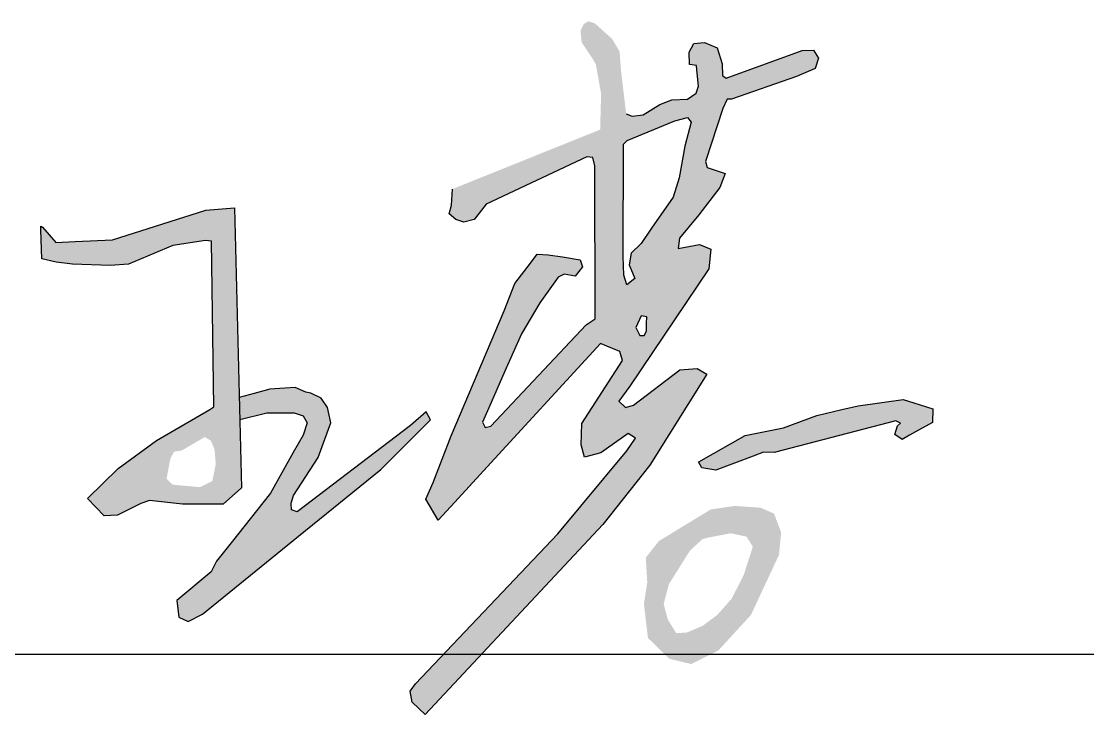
# Model space of a CAD drawing. Extents: x 4532298 to 10139194, y -639876 to -207028.
# Drawn here: x 4617388 to 4618309, y -346261 to -345663 of the extents above; entities that cross this region are included whole.
import ezdxf
from ezdxf.enums import TextEntityAlignment as Align

# ---------------------------------------------------------------- set-up
doc = ezdxf.new("R2010")
doc.units = 0
doc.header["$LTSCALE"] = 1000
doc.header["$MEASUREMENT"] = 0
doc.linetypes.add('2', pattern=[18.5, 12, -3, 0.5, -3])
doc.layers.get('0').update_dxf_attribs({"linetype": 'CONTINUOUS'})
doc.styles.add('sceie', font='sceie.shx', dxfattribs={"width": 0.7, "bigfont": 'sceic.shx'})

# ---------------------------------------------------------------- blocks, each defined once
blk = doc.blocks.new('qm')
h = blk.add_hatch(color=256)
h.dxf.hatch_style = 1
h.paths.add_polyline_path([(-943313.24, -985271.52), (-943337.81, -985273.5), (-943418.58, -985299.13), (-943450.71, -985300.59), (-943467.44, -985301.35), (-943478.81, -985288.13), (-943480.46, -985287.42), (-943480.36, -985290.61), (-943479.58, -985315.37), (-943467.08, -985318.24), (-943453.01, -985320.02), (-943420.46, -985321.13), (-943404.59, -985320.02), (-943366.47, -985303.89), (-943338.24, -985299.81), (-943333.02, -985300.39), (-943331.04, -985443.2), (-943334.52, -985445.58), (-943380.39, -985472.12), (-943413.65, -985496.51), (-943440.17, -985522.3), (-943425.61, -985537.37), (-943414.23, -985536.58), (-943393.85, -985526.53), (-943386.44, -985523.88), (-943358.07, -985527.14), (-943322.89, -985527.14), (-943306.96, -985513.21)])
h.paths.add_polyline_path([(-943338.74, -985469.22), (-943333.44, -985472.46), (-943330.2, -985480.4), (-943329.32, -985492.76), (-943332.26, -985507.18), (-943342.86, -985512.47), (-943366.41, -985510.41), (-943371.73, -985505.32), (-943369.95, -985495.7), (-943368.48, -985487.76), (-943365.24, -985481.87), (-943358.65, -985480.89), (-943347.28, -985474.23)], flags=16)
h.paths.add_polyline_path([(-943232.86, -985443.83), (-943238.14, -985435.62), (-943247.13, -985431.33), (-943251.48, -985430.54), (-943260.72, -985426.61), (-943269.58, -985427.2), (-943282.73, -985428.07), (-943296.14, -985431.72), (-943308.99, -985435.21), (-943308.5, -985454.04), (-943285.15, -985448.3), (-943270.04, -985448.3), (-943261.44, -985448.3), (-943253.74, -985450.97), (-943250.48, -985456.89), (-943253.74, -985467.56), (-943262.33, -985482.66), (-943282.1, -985517.79), (-943316.02, -985560.63), (-943328.54, -985576.44), (-943333.18, -985585.63), (-943362.95, -985610.38), (-943361.14, -985624.54), (-943353, -985628.45), (-943340.65, -985622.13), (-943257.74, -985554.9), (-943186.79, -985497.36), (-943143.72, -985454.53), (-943147.71, -985447.58), (-943161.08, -985459.41), (-943259.11, -985533.81), (-943264.01, -985531.98), (-943264.05, -985526.28), (-943262.12, -985519.65), (-943240.96, -985486.79), (-943235.13, -985471.08), (-943229.92, -985457.02)])
h.paths.add_polyline_path([(-942891.51, -985185.76), (-942887.77, -985177.59), (-942884.06, -985177.86), (-942827.88, -985158.21), (-942811.73, -985151.2), (-942808.93, -985142.42), (-942813.14, -985135.41), (-942822.97, -985135.76), (-942888.65, -985159.67), (-942891.81, -985157.19), (-942892.02, -985147.3), (-942896.33, -985133.53), (-942907.3, -985128.8), (-942916.34, -985129.66), (-942920.64, -985137.19), (-942920.21, -985147.94), (-942914.1, -985148.68), (-942913.76, -985152.46), (-942912.46, -985166.65), (-942914.4, -985172.45), (-942921.86, -985177.65), (-942935.41, -985178.18), (-942945.73, -985182.34), (-942960.21, -985191.18), (-942969.82, -985192.34), (-942974.91, -985190.29), (-942979.32, -985153.55), (-942980.55, -985136.77), (-942986.92, -985125.91), (-942995.49, -985118.14), (-943002.05, -985112.21), (-943007.57, -985110.57), (-943011.47, -985112.82), (-943014.33, -985118.55), (-943013.35, -985128.61), (-943009.01, -985135.13), (-943003.59, -985143.27), (-943001.08, -985147.76), (-942996.55, -985172.95), (-942997.37, -985204.01), (-943002.05, -985205.89), (-943124.89, -985255.26), (-943125.65, -985269.05), (-943127.68, -985276.64), (-943121.85, -985281.45), (-943115.01, -985283.99), (-943106.04, -985281.57), (-943101.84, -985276.14), (-943095.76, -985268.29), (-943008.73, -985227.58), (-943003.7, -985228.06), (-943001.96, -985235.25), (-943001.62, -985367.12), (-943009.35, -985372.31), (-943091.78, -985459.81), (-943096.52, -985461), (-943098.88, -985456.49), (-943091.34, -985439.34), (-943079.56, -985412.51), (-943065.36, -985380.19), (-943049.58, -985353.38), (-943033.52, -985331.32), (-943028.35, -985328.62), (-943019.01, -985330.58), (-943012.62, -985322.48), (-943014.74, -985316.29), (-943029.83, -985313.88), (-943042.12, -985311.91), (-943051.68, -985311.57), (-943057.61, -985319.28), (-943071.1, -985336.86), (-943080.27, -985360.38), (-943126.01, -985468.14), (-943141.52, -985508.45), (-943147.97, -985522.95), (-943137.21, -985540.88), (-943122.93, -985525.35), (-943098.05, -985498.31), (-942997.06, -985388.53), (-942991.59, -985390.79), (-942980.46, -985395.4), (-942978.15, -985403.08), (-943013.1, -985457.58), (-943013.74, -985475.84), (-943010.8, -985486.75), (-942996.89, -985483.01), (-942973.2, -985466.27), (-942966.97, -985470.1), (-942974.39, -985481.1), (-943033.99, -985552.82), (-943156.78, -985682.08), (-943161.5, -985688.6), (-943159.82, -985698.13), (-943154.05, -985703.53), (-943148.43, -985708.79), (-942994.96, -985544.71), (-942954.36, -985493.44), (-942905.28, -985415.1), (-942913.73, -985410.08), (-942928.49, -985411.24), (-942968.66, -985441.63), (-942975.46, -985443.67), (-942981.14, -985438.23), (-942971.82, -985425.3), (-942903.51, -985324.07), (-942901.72, -985307.25), (-942911.63, -985303), (-942930.15, -985306.57), (-942928.84, -985297.72), (-942912.12, -985277.46), (-942893.97, -985253.99), (-942889.56, -985241.8), (-942904.91, -985236.69), (-942906.47, -985231.58)])
h.paths.add_polyline_path([(-942974.15, -985213.42), (-942932.97, -985196.47), (-942922.02, -985193.46), (-942918.66, -985197.7), (-942924.14, -985218.19), (-942929.05, -985245.49), (-942934.21, -985262.38), (-942952.9, -985289.15), (-942962.06, -985302.25), (-942970.46, -985310.63), (-942972.44, -985320.8), (-942967.55, -985332.58), (-942974.45, -985338.03), (-942977.04, -985329.71), (-942977.61, -985313.62), (-942977.2, -985216.56)], flags=16)
h.paths.add_polyline_path([(-942961.92, -985364.81), (-942957.2, -985365.53), (-942957.3, -985371.21), (-942957.42, -985377.84), (-942959.43, -985381.63), (-942962.99, -985381.75), (-942966.66, -985374.64)], flags=16)
h.paths.add_polyline_path([(-942742.09, -985455.2), (-942737.97, -985457.35), (-942740.52, -985459.7), (-942742.87, -985467.14), (-942736.73, -985471.35), (-942730.13, -985467.67), (-942722.49, -985463.42), (-942710.54, -985456.76), (-942710.17, -985444.89), (-942726.61, -985439.73), (-942735.62, -985436.9), (-942774.55, -985442.35), (-942788.68, -985445.58), (-942810.4, -985450.54), (-942839.12, -985461.43), (-942856.32, -985464.8), (-942872.14, -985467.9), (-942912.48, -985490.77), (-942909.56, -985495.92), (-942897.35, -985497.95), (-942881.41, -985491.91), (-942865.39, -985485.83), (-942856.24, -985482.36), (-942847.09, -985482.68)])
h.paths.add_polyline_path([(-942841.05, -985551.68), (-942847.19, -985535.33), (-942858.95, -985530.22), (-942880.94, -985528.69), (-942901.9, -985531.75), (-942913.66, -985538.91), (-942930.29, -985549.02), (-942946.55, -985558.91), (-942957.98, -985573.3), (-942956.71, -985594.64), (-942959.58, -985613.11), (-942956.11, -985642.65), (-942937.7, -985660.53), (-942918.78, -985665.13), (-942895.25, -985653.38), (-942867.13, -985622.72), (-942856.39, -985599.72), (-942842.98, -985570.99)], flags=17)
h.paths.add_polyline_path([(-942865.53, -985563.84), (-942868.42, -985572.81), (-942873.39, -985588.27), (-942883.81, -985608.72), (-942896.32, -985622.83), (-942908.83, -985632.12), (-942922.31, -985637.89), (-942931.61, -985638.54), (-942938.99, -985626.67), (-942942.52, -985613.21), (-942938.03, -985596.22), (-942929.37, -985582.43), (-942919.97, -985567.47), (-942909.16, -985557.43), (-942904.66, -985556.15), (-942884.77, -985552.3), (-942870.98, -985555.18)], flags=16)
for points in [[(-942974.91, -985190.29), (-942969.82, -985192.34), (-942960.21, -985191.18), (-942945.73, -985182.34), (-942935.41, -985178.18), (-942921.86, -985177.65), (-942914.4, -985172.45), (-942912.46, -985166.65), (-942913.76, -985152.46), (-942914.1, -985148.68), (-942920.21, -985147.94), (-942920.64, -985137.19), (-942916.34, -985129.66), (-942907.3, -985128.8), (-942896.33, -985133.53), (-942892.02, -985147.3), (-942891.81, -985157.19), (-942888.65, -985159.67), (-942822.97, -985135.76), (-942813.14, -985135.41), (-942808.93, -985142.42), (-942811.73, -985151.2), (-942827.88, -985158.21), (-942884.06, -985177.86), (-942887.77, -985177.59), (-942891.51, -985185.76), (-942906.47, -985231.58), (-942904.91, -985236.69), (-942889.56, -985241.8), (-942893.97, -985253.99), (-942912.12, -985277.46), (-942928.84, -985297.72), (-942930.15, -985306.57), (-942911.63, -985303), (-942901.72, -985307.25), (-942903.51, -985324.07), (-942971.82, -985425.3), (-942981.14, -985438.23), (-942975.46, -985443.67), (-942968.66, -985441.63), (-942928.49, -985411.24), (-942913.73, -985410.08), (-942905.28, -985415.1), (-942954.36, -985493.44), (-942994.96, -985544.71), (-943148.43, -985708.79), (-943154.05, -985703.53), (-943159.82, -985698.13), (-943161.5, -985688.6), (-943156.78, -985682.08), (-943033.99, -985552.82), (-942974.39, -985481.1), (-942966.97, -985470.1), (-942973.2, -985466.27), (-942996.89, -985483.01), (-943010.8, -985486.75), (-943013.74, -985475.84), (-943013.1, -985457.58), (-942978.15, -985403.08), (-942980.46, -985395.4), (-942991.59, -985390.79), (-942997.06, -985388.53), (-943098.05, -985498.31), (-943122.93, -985525.35), (-943137.21, -985540.88), (-943147.97, -985522.95), (-943141.52, -985508.45), (-943126.01, -985468.14), (-943080.27, -985360.38), (-943071.1, -985336.86), (-943057.61, -985319.28), (-943051.68, -985311.57), (-943042.12, -985311.91), (-943029.83, -985313.88), (-943014.74, -985316.29), (-943012.62, -985322.48), (-943019.01, -985330.58), (-943028.35, -985328.62), (-943033.52, -985331.32), (-943049.58, -985353.38), (-943065.36, -985380.19), (-943079.56, -985412.51), (-943091.34, -985439.34), (-943098.88, -985456.49), (-943096.52, -985461), (-943091.78, -985459.81), (-943009.35, -985372.31), (-943001.62, -985367.12), (-943001.96, -985235.25), (-943003.7, -985228.06), (-943008.73, -985227.58), (-943095.76, -985268.29), (-943101.84, -985276.14), (-943106.04, -985281.57), (-943115.01, -985283.99), (-943121.85, -985281.45), (-943127.68, -985276.64), (-943125.65, -985269.05), (-943124.89, -985255.26)], [(-942974.15, -985213.42), (-942932.97, -985196.47), (-942922.02, -985193.46), (-942918.66, -985197.7), (-942924.14, -985218.19), (-942929.05, -985245.49), (-942934.21, -985262.38), (-942952.9, -985289.15), (-942962.06, -985302.25), (-942970.46, -985310.63), (-942972.44, -985320.8), (-942967.55, -985332.58), (-942974.45, -985338.03), (-942977.04, -985329.71), (-942977.61, -985313.62), (-942977.2, -985216.56), (-942974.15, -985213.42)], [(-943478.81, -985288.13), (-943467.44, -985301.35), (-943450.71, -985300.59), (-943418.58, -985299.13), (-943337.81, -985273.5), (-943313.24, -985271.52), (-943306.96, -985513.21), (-943322.89, -985527.14), (-943358.07, -985527.14), (-943386.44, -985523.88), (-943393.85, -985526.53), (-943414.23, -985536.58), (-943425.61, -985537.37), (-943440.17, -985522.3), (-943413.65, -985496.51), (-943380.39, -985472.12), (-943334.52, -985445.58), (-943331.04, -985443.2), (-943333.02, -985300.39), (-943338.24, -985299.81), (-943366.47, -985303.89), (-943404.59, -985320.02), (-943420.46, -985321.13), (-943453.01, -985320.02), (-943467.08, -985318.24), (-943479.58, -985315.37), (-943480.36, -985290.61), (-943480.46, -985287.42), (-943478.81, -985288.13)], [(-942961.92, -985364.81), (-942966.66, -985374.64), (-942962.99, -985381.75), (-942959.43, -985381.63), (-942957.42, -985377.84), (-942957.3, -985371.21), (-942957.2, -985365.53), (-942961.92, -985364.81)], [(-943308.5, -985454.04), (-943285.15, -985448.3), (-943270.04, -985448.3), (-943261.44, -985448.3), (-943253.74, -985450.97), (-943250.48, -985456.89), (-943253.74, -985467.56), (-943262.33, -985482.66), (-943282.1, -985517.79), (-943316.02, -985560.63), (-943328.54, -985576.44), (-943333.18, -985585.63), (-943362.95, -985610.38), (-943361.14, -985624.54), (-943353, -985628.45), (-943340.65, -985622.13), (-943257.74, -985554.9), (-943186.79, -985497.36), (-943143.72, -985454.53), (-943147.71, -985447.58), (-943161.08, -985459.41), (-943259.11, -985533.81), (-943264.01, -985531.98), (-943264.05, -985526.28), (-943262.12, -985519.65), (-943240.96, -985486.79), (-943235.13, -985471.08), (-943229.92, -985457.02), (-943232.86, -985443.83), (-943238.14, -985435.62), (-943247.13, -985431.33), (-943251.48, -985430.54), (-943260.72, -985426.61), (-943269.58, -985427.2), (-943282.73, -985428.07), (-943296.14, -985431.72), (-943308.99, -985435.21)], [(-942912.06, -985490.54), (-942872.14, -985467.9), (-942856.32, -985464.8), (-942839.12, -985461.43), (-942810.4, -985450.54), (-942788.68, -985445.58), (-942774.55, -985442.35), (-942735.62, -985436.9), (-942726.61, -985439.73), (-942710.17, -985444.89), (-942710.54, -985456.76), (-942722.49, -985463.42), (-942730.13, -985467.67), (-942736.73, -985471.35), (-942742.87, -985467.14), (-942740.52, -985459.7), (-942737.97, -985457.35), (-942742.09, -985455.2), (-942847.09, -985482.68), (-942856.24, -985482.36), (-942865.39, -985485.83), (-942881.41, -985491.91), (-942897.35, -985497.95), (-942909.56, -985495.92), (-942912.48, -985490.77)]]:
    blk.add_lwpolyline(points)
at = {"style": 'sceie', "width": 0.8}
for p in [(-941169.61, -984626.28), (-941208.67, -985276.89), (-941182.63, -985940.51), (-941143.56, -986591.11), (-941130.54, -987189.67)]:
    blk.add_attdef('2020.04.26', text='', height=350, dxfattribs=at).set_placement(p, align=Align.MIDDLE)

msp = doc.modelspace()

# ---------------------------------------------------------------- linework, layer by layer
msp.add_line((4615310.15, -346208.85), (4620810.15, -346208.85))

# ---------------------------------------------------------------- block references
at = {"color": 4, "linetype": '2'}
msp.add_blockref('qm', (5560884.97, 639447.68), dxfattribs=at)

doc.saveas('drawing.dxf')
